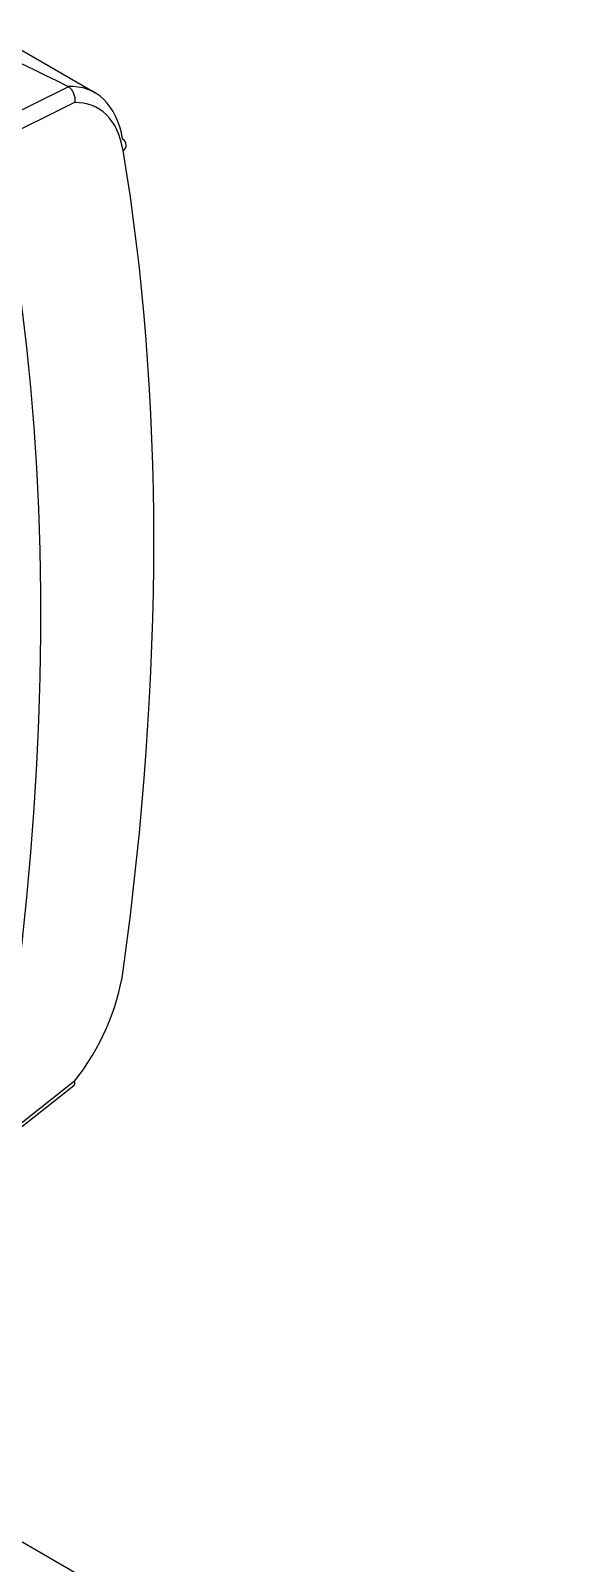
# Model space of a CAD drawing. Extents: x 17.3 to 113.1, y 4.8 to 84.5.
# Drawn here: x 30.523 to 30.963, y 67.448 to 68.683 of the extents above; entities that cross this region are included whole.
import ezdxf

# ---------------------------------------------------------------- set-up
doc = ezdxf.new("R2010")
doc.units = 0
doc.header["$MEASUREMENT"] = 0
doc.layers.add('OBJECT', color=7, linetype='CONTINUOUS')

msp = doc.modelspace()

# ---------------------------------------------------------------- linework, layer by layer
at = {"layer": 'OBJECT'}
for p, q in [((30.5751, 68.6334), (30.4884, 68.6835)), ((30.4674, 68.5956), (30.5536, 68.6383)), ((30.5536, 68.6383), (30.5533, 68.6384)), ((30.5586, 68.6255), (30.4736, 68.5833)), ((30.5586, 67.8364), (30.4736, 67.7693)), ((30.4723, 67.7653), (30.5581, 67.8329)), ((32.2784, 66.4475), (29.8971, 67.8222))]:
    msp.add_line(p, q, dxfattribs=at)
msp.add_arc((30.5949, 68.5912), 0.00543, 303.4202, 62.4507, dxfattribs=at)
for centre, major_axis, ratio, start_param, end_param in [((32.0478, 67.6447), (1.6104, -1.0366), 0.039919, 2.784729, 3.025842), ((30.518, 68.5278), (0.0558, 0.1063), 0.548821, 5.657508, 6.594129), ((30.5254, 68.524), (0.0508, 0.0976), 0.546171, 5.655725, 6.577259), ((29.1223, 67.3093), (1.0353, 1.9881), 0.546171, 5.292217, 5.655725), ((29.078, 67.2809), (1.0035, 1.9254), 0.546183, 5.319886, 5.628915), ((30.5254, 67.8952), (0.0508, 0.0976), 0.546171, 4.370683, 5.292217)]:
    msp.add_ellipse(centre, major_axis=major_axis, ratio=ratio, start_param=start_param, end_param=end_param, dxfattribs=at)
for points, knots in [([(30.5536, 68.6383), (30.5544, 68.6377), (30.5559, 68.6365), (30.5577, 68.6337), (30.5588, 68.6305), (30.559, 68.6277), (30.5588, 68.6261), (30.5586, 68.6255), (30.5586, 68.6255)], [0, 0, 0, 0, 0.219285, 0.43851, 0.65924, 0.882982, 0.985818, 1, 1, 1, 1]), ([(30.558, 67.833), (30.5583, 67.8332), (30.5589, 67.8336), (30.559, 67.8349), (30.5588, 67.8359), (30.5586, 67.8363), (30.5586, 67.8364)], [0, 0, 0, 0, 0.270236, 0.749398, 0.969629, 1, 1, 1, 1])]:
    msp.add_open_spline(points, degree=3, knots=knots, dxfattribs=at)

doc.saveas('drawing.dxf')
